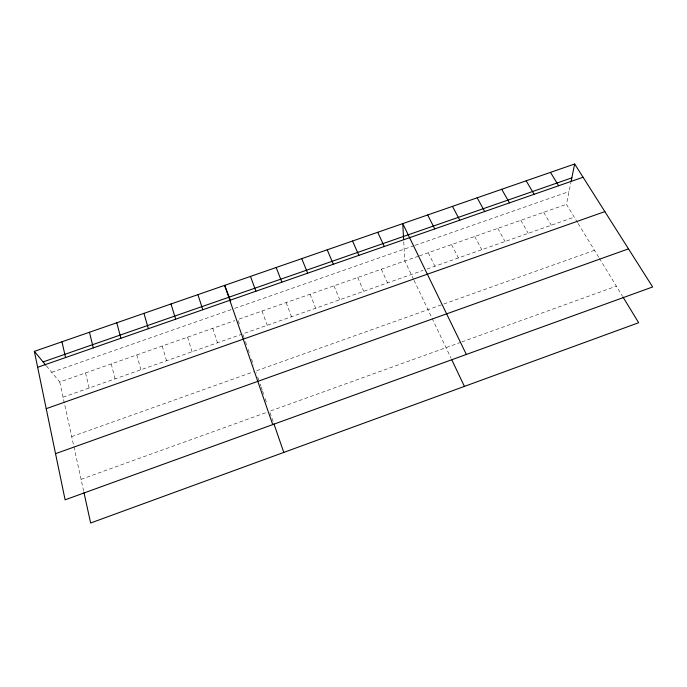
<?xml version="1.0" encoding="UTF-8"?>
<svg xmlns="http://www.w3.org/2000/svg" width="687" height="687" viewBox="0 0 687 687"><rect width="100%" height="100%" fill="white"/><g stroke="black" fill="none" stroke-linecap="round" stroke-linejoin="round"><path stroke-width="0.52" stroke-dasharray="3.44 2.58" d="M577.578 222.605L566.432 204.322L570.837 182.751M81.066 479.337L266.633 412.372M460.831 342.298L269.57 411.307L273.589 422.909M461.819 341.937L616.359 286.17M71.697 436.614L253.658 371.77M594.487 250.317L255.641 371.066L256.328 373.05M63.058 397.18L423.089 270.377M427.031 268.986L574.246 217.135M51.714 372.311L231.691 309.433M234.645 308.394L414.141 245.68M415.137 245.336L569.034 191.561M46.407 365.913L59.726 381.981L234.808 320.597M418.503 256.191L237.814 319.541L239.797 325.277M419.474 255.847L566.432 204.322M578.136 223.515L598.806 257.402M599.347 258.286L622.413 296.097M543.666 212.3L551.292 225.224M520.806 220.321L528.234 233.34M497.826 228.376L505.065 241.506M474.751 236.465L481.785 249.699M451.557 244.598L458.401 257.943M428.259 252.773L434.897 266.212M413.574 279.351L404.849 260.974L403.767 241.755M414.029 280.322L451.007 358.167M381.328 269.227L387.562 282.889M357.687 277.514L363.715 291.288M333.942 285.835L339.764 299.721M310.086 294.199L315.694 308.205M286.11 302.606L291.503 316.724M262.022 311.056L267.2 325.286M243.112 334.852L244.117 337.746M245.457 341.619L246.788 345.484M248.127 349.348L250.162 355.222M251.528 359.181L253.589 365.123M257.711 377.026L258.741 380.005M260.115 383.973L260.802 385.965M261.146 386.961L262.176 389.941M262.52 390.929L263.868 394.81M265.208 398.692L266.547 402.573M212.755 328.326L217.487 342.787M187.568 337.162L192.077 351.744M162.252 346.033L166.529 360.735M136.816 354.956L140.861 369.778M111.251 363.921L115.055 378.872M85.549 372.929L89.121 388M59.726 381.981L73.681 445.648M73.904 446.653L83.762 491.652"/><path stroke-width="1.03" d="M571.034 181.772L574.667 163.995L34.35 351.366L65.102 499.827L652.65 286.96L574.667 163.995M55.535 453.669L628.485 248.857M46.218 408.662L604.861 211.605M43.092 361.912L571.833 177.864M37.648 367.279L583.065 177.237M34.35 351.366L45.746 365.115M550.476 172.385L558.651 185.748M622.963 296.999L638.652 322.718L90.641 523.005L83.994 492.673M526.156 180.818L534.125 194.292M501.725 189.294L509.471 202.88M477.164 197.804L484.687 211.519M452.484 206.366L459.783 220.192M427.683 214.971L434.751 228.917M466.353 354.458L402.754 223.61L403.647 239.643M451.917 360.082L464.421 386.395M377.695 232.3L384.299 246.496M352.517 241.034L358.889 255.349M327.201 249.81L333.341 264.255M301.765 258.63L307.656 273.203M276.191 267.501L281.85 282.194M230.677 301L224.658 285.371L272.722 424.609M250.489 276.414L255.899 291.236M273.924 423.87L283.8 452.407M197.908 294.646L202.811 309.734M171.011 303.972L175.649 319.197M143.969 313.349L148.349 328.704M116.781 322.778L120.895 338.27M89.456 332.25L93.295 347.888M61.976 341.783L65.548 357.558"/></g></svg>
